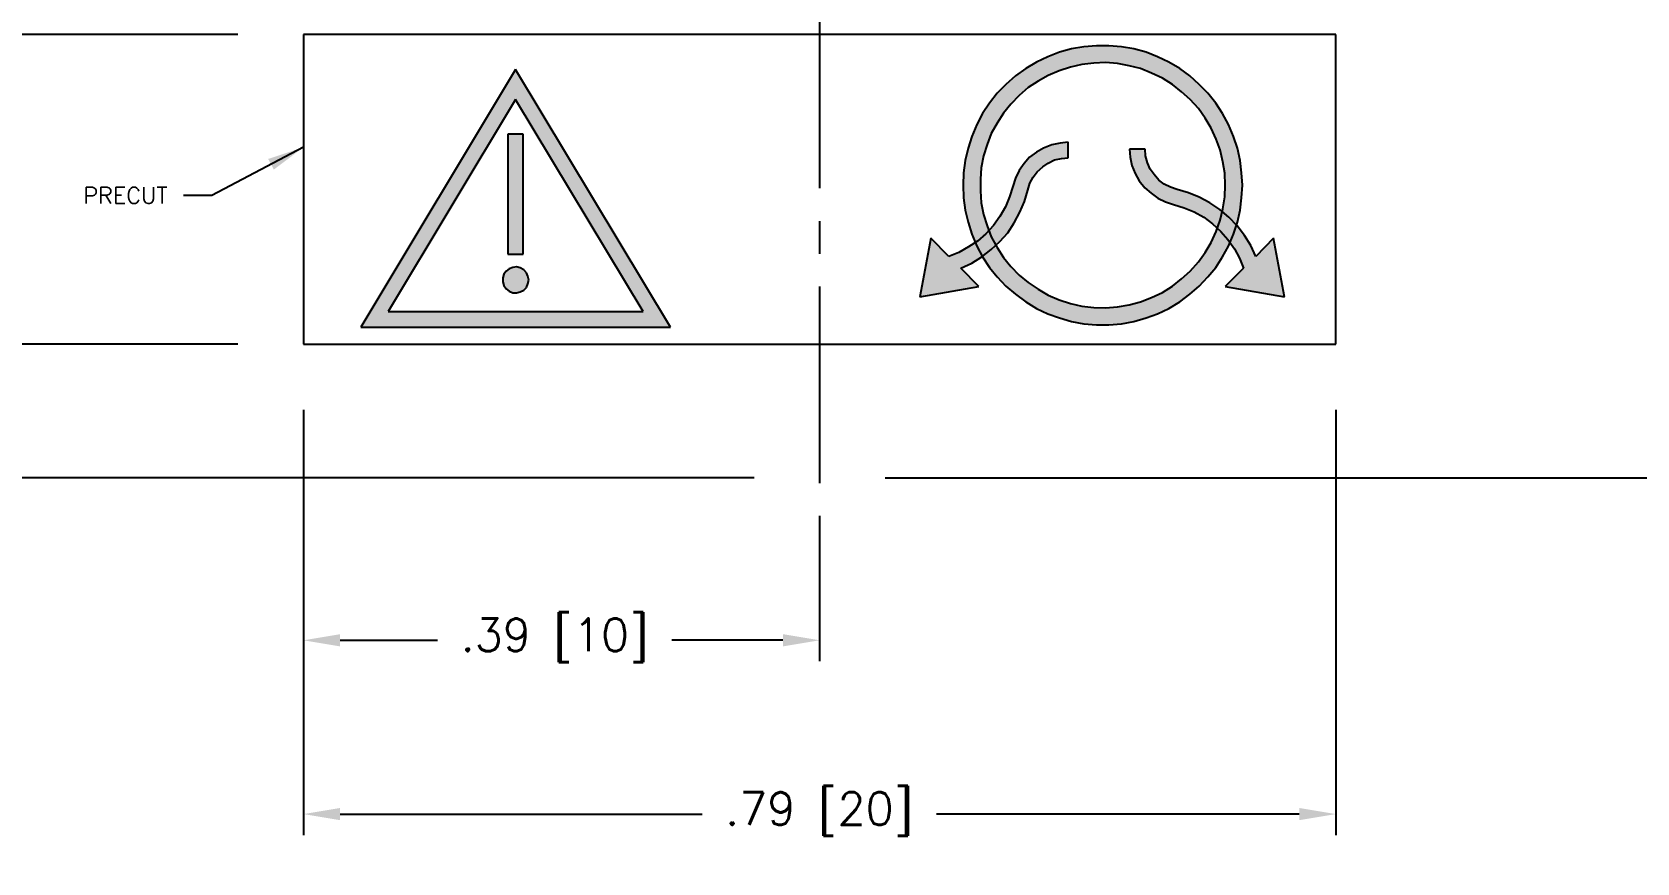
# Model space of a CAD drawing. Extents: x 0.1 to 21.9, y 0.3 to 16.7.
# Drawn here: x 8.76 to 14.88, y 7.07 to 10.24 of the extents above; entities that cross this region are included whole.
import ezdxf

# ---------------------------------------------------------------- set-up
doc = ezdxf.new("R2010")
doc.units = 0
doc.header["$MEASUREMENT"] = 0
doc.header["$PDMODE"] = 2
doc.linetypes.add('CENTER2', pattern=[1.125, 0.75, -0.125, 0.125, -0.125])
doc.layers.get('0').update_dxf_attribs({"linetype": 'CONTINUOUS'})
doc.layers.get('Defpoints').update_dxf_attribs({"linetype": 'CONTINUOUS'})
doc.layers.add('H', color=7, linetype='CONTINUOUS')
doc.layers.add('P', color=7, linetype='CONTINUOUS')
doc.styles.add('ROMANS', font='ROMANS.SHX')
doc.styles.get("Standard").update_dxf_attribs({"font": 'ROMANS.SHX'})
doc.dimstyles.get("Standard").update_dxf_attribs({"dimtxt": 0.18, "dimasz": 0.18, "dimexe": 0.18, "dimexo": 0.0625, "dimgap": 0.09, "dimtad": 0, "dimtih": 1, "dimtoh": 1, "dimdec": 4, "dimzin": 0, "dimdsep": 46, "dimtxsty": 'Standard', "dimcen": 0.09, "dimadec": 0, "dimazin": 0, "dimtfac": 1, "dimtdec": 4, "dimtofl": 0, "dimtmove": 0, "dimatfit": 3, "dimfxl": 0, "dimtolj": 1, "dimtzin": 0, "dimarcsym": 0})

# ---------------------------------------------------------------- blocks, each defined once
blk = doc.blocks.new('*D6')
at = {"color": 0, "lineweight": -2}
for p, q in [((10.9743, 10.4299), (10.7537, 10.9565)), ((11.1143, 10.4299), (10.9743, 10.4299))]:
    blk.add_line(p, q, dxfattribs=at)
at = {"color": 0}
blk.add_solid([(10.7752, 10.9655), (10.7322, 10.9475), (10.6996, 11.0856)], dxfattribs=at)
at = {"layer": 'Defpoints', "color": 0}
for p in [(10.6996, 11.0856), (11.7643, 8.5437)]:
    blk.add_point(p, dxfattribs=at)
at = {"color": 0, "insert": (11.6862, 10.4299), "char_height": 0.125, "attachment_point": 5, "style": 'ROMANS'}
blk.add_mtext('\\A1;R.55 [R14]', dxfattribs=at)
blk = doc.blocks.new('*D8')
at = {"color": 0, "lineweight": -2}
for p, q in [((9.5447, 10.2362), (7.5602, 10.2362)), ((7.6402, 10.0962), (7.6402, 9.8)), ((7.6402, 9.1934), (7.6402, 9.4895)), ((9.5447, 9.0534), (7.5602, 9.0534))]:
    blk.add_line(p, q, dxfattribs=at)
at = {"color": 0}
for points in [[(7.6169, 10.0962), (7.6635, 10.0962), (7.6402, 10.2362)], [(7.6169, 9.1934), (7.6635, 9.1934), (7.6402, 9.0534)]]:
    blk.add_solid(points, dxfattribs=at)
at = {"layer": 'Defpoints', "color": 0}
for p in [(7.6402, 10.2362), (9.7947, 10.2362), (9.7947, 9.0534)]:
    blk.add_point(p, dxfattribs=at)
at = {"color": 0, "insert": (7.6402, 9.6448), "char_height": 0.125, "attachment_point": 5, "style": 'ROMANS'}
blk.add_mtext('\\A1;.24 [6]', dxfattribs=at)
blk = doc.blocks.new('*D9')
at = {"color": 0, "lineweight": -2}
for p, q in [((9.7947, 8.8034), (9.7947, 7.1805)), ((13.734, 8.8034), (13.734, 7.1805)), ((9.9347, 7.2605), (11.3158, 7.2605)), ((13.594, 7.2605), (12.2096, 7.2605))]:
    blk.add_line(p, q, dxfattribs=at)
at = {"color": 0}
for points in [[(9.9347, 7.2838), (9.9347, 7.2372), (9.7947, 7.2605)], [(13.594, 7.2838), (13.594, 7.2372), (13.734, 7.2605)]]:
    blk.add_solid(points, dxfattribs=at)
at = {"layer": 'Defpoints', "color": 0}
for p in [(9.7947, 9.0534), (13.734, 9.0534), (13.734, 7.2605)]:
    blk.add_point(p, dxfattribs=at)
at = {"color": 0, "insert": (11.7627, 7.2605), "char_height": 0.125, "attachment_point": 5, "style": 'ROMANS'}
blk.add_mtext('\\A1;.79 [20]', dxfattribs=at)
blk = doc.blocks.new('*D11')
at = {"color": 0, "lineweight": -2}
for p, q in [((7.6402, 10.7687), (7.6402, 10.9087)), ((9.2488, 10.6287), (7.5602, 10.6287)), ((9.5447, 10.2362), (7.5602, 10.2362)), ((7.6402, 10.0962), (7.6402, 9.9562))]:
    blk.add_line(p, q, dxfattribs=at)
at = {"color": 0}
for points in [[(7.6169, 10.7687), (7.6635, 10.7687), (7.6402, 10.6287)], [(7.6169, 10.0962), (7.6635, 10.0962), (7.6402, 10.2362)]]:
    blk.add_solid(points, dxfattribs=at)
at = {"layer": 'Defpoints', "color": 0}
for p in [(7.6402, 10.6287), (9.4988, 10.6287), (9.7947, 10.2362)]:
    blk.add_point(p, dxfattribs=at)
at = {"color": 0, "insert": (7.6402, 10.4325), "char_height": 0.125, "attachment_point": 5, "style": 'ROMANS'}
blk.add_mtext('\\A1;2X .08 [2]', dxfattribs=at)
blk = doc.blocks.new('*D13')
at = {"color": 0, "lineweight": -2}
for p, q in [((9.2488, 10.6287), (6.3867, 10.6287)), ((6.4667, 10.4887), (6.4667, 9.5364)), ((6.4667, 8.6837), (6.4667, 9.2259)), ((11.5143, 8.5437), (6.3867, 8.5437))]:
    blk.add_line(p, q, dxfattribs=at)
at = {"color": 0}
for points in [[(6.4434, 10.4887), (6.4901, 10.4887), (6.4667, 10.6287)], [(6.4434, 8.6837), (6.4901, 8.6837), (6.4667, 8.5437)]]:
    blk.add_solid(points, dxfattribs=at)
at = {"layer": 'Defpoints', "color": 0}
for p in [(9.4988, 10.6287), (6.4667, 8.5437), (11.7643, 8.5437)]:
    blk.add_point(p, dxfattribs=at)
at = {"color": 0, "insert": (6.4667, 9.3812), "char_height": 0.125, "attachment_point": 5, "style": 'ROMANS'}
blk.add_mtext('\\A1;.42 [11]', dxfattribs=at)
blk = doc.blocks.new('*D15')
at = {"color": 0, "lineweight": -2}
for p, q in [((9.7947, 8.8034), (9.7947, 7.8437)), ((11.7643, 8.2937), (11.7643, 7.8437)), ((9.9347, 7.9237), (10.3066, 7.9237)), ((11.6243, 7.9237), (11.2005, 7.9237))]:
    blk.add_line(p, q, dxfattribs=at)
at = {"color": 0}
for points in [[(9.9347, 7.9471), (9.9347, 7.9004), (9.7947, 7.9237)], [(11.6243, 7.9471), (11.6243, 7.9004), (11.7643, 7.9237)]]:
    blk.add_solid(points, dxfattribs=at)
at = {"layer": 'Defpoints', "color": 0}
for p in [(9.7947, 9.0534), (11.7643, 8.5437), (11.7643, 7.9237)]:
    blk.add_point(p, dxfattribs=at)
at = {"color": 0, "insert": (10.7536, 7.9237), "char_height": 0.125, "attachment_point": 5, "style": 'ROMANS'}
blk.add_mtext('\\A1;.39 [10]', dxfattribs=at)
blk = doc.blocks.new('*D22')
at = {"color": 0, "lineweight": -2}
for p, q in [((14.2798, 11.0224), (16.3127, 11.0224)), ((16.2327, 10.8824), (16.2327, 10.0096)), ((16.2327, 8.6837), (16.2327, 9.6991)), ((12.0143, 8.5437), (16.3127, 8.5437))]:
    blk.add_line(p, q, dxfattribs=at)
at = {"color": 0}
for points in [[(16.2094, 10.8824), (16.256, 10.8824), (16.2327, 11.0224)], [(16.2094, 8.6837), (16.256, 8.6837), (16.2327, 8.5437)]]:
    blk.add_solid(points, dxfattribs=at)
at = {"layer": 'Defpoints', "color": 0}
for p in [(14.0298, 11.0224), (16.2327, 11.0224), (11.7643, 8.5437)]:
    blk.add_point(p, dxfattribs=at)
at = {"color": 0, "insert": (16.2327, 9.8544), "char_height": 0.125, "attachment_point": 5, "style": 'ROMANS'}
blk.add_mtext('\\A1;.50 [13]', dxfattribs=at)
blk = doc.blocks.new('*D23')
at = {"color": 0, "lineweight": -2}
for p, q in [((13.6893, 11.4179), (17.6302, 11.4179)), ((17.5502, 11.2779), (17.5502, 10.136)), ((17.5502, 8.6837), (17.5502, 9.8256)), ((12.0143, 8.5437), (17.6302, 8.5437))]:
    blk.add_line(p, q, dxfattribs=at)
at = {"color": 0}
for points in [[(17.5268, 11.2779), (17.5735, 11.2779), (17.5502, 11.4179)], [(17.5268, 8.6837), (17.5735, 8.6837), (17.5502, 8.5437)]]:
    blk.add_solid(points, dxfattribs=at)
at = {"layer": 'Defpoints', "color": 0}
for p in [(13.4393, 11.4179), (17.5502, 11.4179), (11.7643, 8.5437)]:
    blk.add_point(p, dxfattribs=at)
at = {"color": 0, "insert": (17.5502, 9.9808), "char_height": 0.125, "attachment_point": 5, "style": 'ROMANS'}
blk.add_mtext('\\A1;.57 [15]', dxfattribs=at)

msp = doc.modelspace()

# ---------------------------------------------------------------- hatches: boundary and pattern name
at = {"layer": 'H', "linetype": 'Continuous'}
for points in [[(13.3779, 9.6613), (13.3762, 9.6891), (13.3744, 9.7169), (13.3709, 9.7446), (13.3657, 9.7724), (13.3588, 9.8002), (13.3501, 9.828), (13.3414, 9.8541), (13.3293, 9.8801), (13.3171, 9.9062), (13.3032, 9.9305), (13.2876, 9.9548), (13.2719, 9.9791), (13.2546, 10), (13.2355, 10.0226), (13.2164, 10.0417), (13.1955, 10.0625), (13.1729, 10.0799), (13.1504, 10.0972), (13.126, 10.1129), (13.1017, 10.1268), (13.0774, 10.1407), (13.0514, 10.1511), (13.0253, 10.1615), (12.9975, 10.1702), (12.9715, 10.1789), (12.9437, 10.1841), (12.9141, 10.1893), (12.8864, 10.1928), (12.8586, 10.1928), (12.829, 10.1928), (12.8012, 10.1928), (12.7735, 10.1893), (12.7457, 10.1841), (12.7179, 10.1789), (12.6901, 10.1702), (12.664, 10.1615), (12.6362, 10.1511), (12.6102, 10.1407), (12.5859, 10.1268), (12.5616, 10.1129), (12.5372, 10.0972), (12.5147, 10.0799), (12.4921, 10.0625), (12.4712, 10.0417), (12.4521, 10.0226), (12.433, 10), (12.4156, 9.9791), (12.4, 9.9548), (12.3844, 9.9305), (12.3705, 9.9062), (12.3583, 9.8801), (12.3479, 9.8541), (12.3375, 9.828), (12.3288, 9.8002), (12.3236, 9.7724), (12.3184, 9.7446), (12.3132, 9.7169), (12.3114, 9.6891), (12.3114, 9.6613), (12.3114, 9.6317), (12.3132, 9.604), (12.3184, 9.5762), (12.3236, 9.5484), (12.3288, 9.5206), (12.3375, 9.4928), (12.3479, 9.4667), (12.3583, 9.4407), (12.3705, 9.4146), (12.3844, 9.3903), (12.4, 9.366), (12.4156, 9.3417), (12.433, 9.3208), (12.4521, 9.2983), (12.4712, 9.2792), (12.4921, 9.2583), (12.5147, 9.2409), (12.5372, 9.2236), (12.5616, 9.2079), (12.5859, 9.194), (12.6102, 9.1802), (12.6362, 9.1697), (12.664, 9.1593), (12.6901, 9.1506), (12.7179, 9.1419), (12.7457, 9.1367), (12.7735, 9.1315), (12.8012, 9.1298), (12.829, 9.128), (12.8586, 9.128), (12.8864, 9.1298), (12.9141, 9.1315), (12.9437, 9.1367), (12.9715, 9.1419), (12.9975, 9.1506), (13.0253, 9.1593), (13.0514, 9.1697), (13.0774, 9.1802), (13.1017, 9.194), (13.126, 9.2079), (13.1504, 9.2236), (13.1729, 9.2409), (13.1955, 9.2583), (13.2164, 9.2792), (13.2355, 9.2983), (13.2546, 9.3208), (13.2719, 9.3417), (13.2876, 9.366), (13.3032, 9.3903), (13.3171, 9.4146), (13.3293, 9.4407), (13.3414, 9.4667), (13.3501, 9.4928), (13.3588, 9.5206), (13.3657, 9.5484), (13.3709, 9.5762), (13.3744, 9.604), (13.3762, 9.6317), (13.3779, 9.6613), (13.3119, 9.6613), (13.3119, 9.6352), (13.3084, 9.6109), (13.3067, 9.5866), (13.3015, 9.5623), (13.2945, 9.538), (13.2876, 9.5136), (13.2789, 9.4893), (13.2702, 9.4667), (13.2598, 9.4442), (13.2476, 9.4233), (13.2337, 9.4025), (13.2198, 9.3816), (13.2042, 9.3625), (13.1886, 9.3434), (13.1712, 9.3261), (13.1521, 9.3087), (13.133, 9.2931), (13.1121, 9.2774), (13.0913, 9.2635), (13.0705, 9.2514), (13.0479, 9.2392), (13.0253, 9.2288), (13.0027, 9.2201), (12.9784, 9.2132), (12.9558, 9.2062), (12.9315, 9.201), (12.9055, 9.1975), (12.8811, 9.194), (12.8568, 9.1923), (12.8308, 9.1923), (12.8065, 9.194), (12.7821, 9.1975), (12.7578, 9.201), (12.7335, 9.2062), (12.7092, 9.2132), (12.6849, 9.2201), (12.6623, 9.2288), (12.6397, 9.2392), (12.6171, 9.2514), (12.5963, 9.2635), (12.5754, 9.2774), (12.5546, 9.2931), (12.5355, 9.3087), (12.5181, 9.3261), (12.5008, 9.3434), (12.4834, 9.3625), (12.4678, 9.3816), (12.4539, 9.4025), (12.4417, 9.4233), (12.4295, 9.4442), (12.4174, 9.4667), (12.4087, 9.4893), (12.4, 9.5136), (12.3931, 9.538), (12.3861, 9.5623), (12.3826, 9.5866), (12.3792, 9.6109), (12.3774, 9.6352), (12.3757, 9.6613), (12.3774, 9.6856), (12.3792, 9.7099), (12.3826, 9.7342), (12.3861, 9.7585), (12.3931, 9.7829), (12.4, 9.8072), (12.4087, 9.8315), (12.4174, 9.8541), (12.4295, 9.8767), (12.4417, 9.8975), (12.4539, 9.9183), (12.4678, 9.9392), (12.4834, 9.9583), (12.5008, 9.9774), (12.5181, 9.9948), (12.5355, 10.0121), (12.5546, 10.0278), (12.5754, 10.0434), (12.5963, 10.0573), (12.6171, 10.0694), (12.6397, 10.0816), (12.6623, 10.092), (12.6849, 10.1007), (12.7092, 10.1077), (12.7335, 10.1146), (12.7578, 10.1198), (12.7821, 10.1233), (12.8065, 10.1268), (12.8308, 10.1285), (12.8568, 10.1285), (12.8811, 10.1268), (12.9055, 10.1233), (12.9315, 10.1198), (12.9558, 10.1146), (12.9784, 10.1077), (13.0027, 10.1007), (13.0253, 10.092), (13.0479, 10.0816), (13.0705, 10.0694), (13.0913, 10.0573), (13.1121, 10.0434), (13.133, 10.0278), (13.1521, 10.0121), (13.1712, 9.9948), (13.1886, 9.9774), (13.2042, 9.9583), (13.2198, 9.9392), (13.2337, 9.9183), (13.2476, 9.8975), (13.2598, 9.8767), (13.2702, 9.8541), (13.2789, 9.8315), (13.2876, 9.8072), (13.2945, 9.7829), (13.3015, 9.7585), (13.3067, 9.7342), (13.3084, 9.7099), (13.3119, 9.6856), (13.3119, 9.6613)], [(11.1946, 9.1194), (10.6041, 10.1025), (10.0135, 9.1194), (11.1946, 9.1194), (10.6041, 9.9878), (11.0904, 9.1784), (10.1177, 9.1784), (10.6041, 9.9878)], [(10.5745, 9.3973), (10.6336, 9.3973), (10.6336, 9.8558), (10.5745, 9.8558), (10.5745, 9.3973)], [(12.1881, 9.4581), (12.1464, 9.2323), (12.3722, 9.2739), (12.3028, 9.3434), (12.3149, 9.3486), (12.3271, 9.3538), (12.3392, 9.3591), (12.3496, 9.366), (12.3618, 9.373), (12.3722, 9.3799), (12.3844, 9.3868), (12.3948, 9.3938), (12.4052, 9.4025), (12.4156, 9.4112), (12.4261, 9.4198), (12.4348, 9.4285), (12.4452, 9.4372), (12.4539, 9.4476), (12.4625, 9.4563), (12.4712, 9.4667), (12.4799, 9.4772), (12.4869, 9.4876), (12.4955, 9.498), (12.5025, 9.5102), (12.5094, 9.5206), (12.5164, 9.5327), (12.5216, 9.5432), (12.5285, 9.5553), (12.5338, 9.5675), (12.539, 9.5796), (12.5424, 9.5918), (12.5477, 9.604), (12.5511, 9.6179), (12.5546, 9.63), (12.5581, 9.6422), (12.5616, 9.6543), (12.565, 9.6648), (12.5702, 9.6752), (12.5754, 9.6856), (12.5824, 9.6943), (12.5876, 9.7047), (12.5963, 9.7134), (12.6032, 9.7203), (12.6119, 9.729), (12.6223, 9.736), (12.631, 9.7429), (12.6414, 9.7481), (12.6519, 9.7516), (12.6623, 9.7568), (12.6727, 9.7603), (12.6849, 9.762), (12.6953, 9.7638), (12.7075, 9.7655), (12.7127, 9.8245), (12.7057, 9.8245), (12.697, 9.8228), (12.6901, 9.8228), (12.6814, 9.8211), (12.6744, 9.8211), (12.6658, 9.8193), (12.6588, 9.8176), (12.6519, 9.8141), (12.6432, 9.8124), (12.6362, 9.8107), (12.6293, 9.8072), (12.6223, 9.8037), (12.6154, 9.8002), (12.6084, 9.7968), (12.6015, 9.7933), (12.5946, 9.7881), (12.5876, 9.7846), (12.5807, 9.7794), (12.5754, 9.7742), (12.5685, 9.769), (12.5633, 9.7638), (12.5581, 9.7585), (12.5529, 9.7533), (12.5477, 9.7464), (12.5424, 9.7412), (12.5372, 9.7342), (12.532, 9.7273), (12.5285, 9.7221), (12.5251, 9.7151), (12.5199, 9.7082), (12.5164, 9.7012), (12.5129, 9.6943), (12.5112, 9.6856), (12.5077, 9.6786), (12.506, 9.6717), (12.5025, 9.663), (12.5008, 9.6561), (12.499, 9.6439), (12.4955, 9.6335), (12.4921, 9.6213), (12.4869, 9.6109), (12.4834, 9.6005), (12.4782, 9.5901), (12.473, 9.5779), (12.4678, 9.5675), (12.4625, 9.5571), (12.4556, 9.5466), (12.4504, 9.538), (12.4434, 9.5275), (12.4365, 9.5189), (12.4295, 9.5084), (12.4209, 9.4997), (12.4139, 9.4911), (12.4052, 9.4824), (12.3965, 9.4737), (12.3879, 9.4667), (12.3792, 9.4581), (12.3705, 9.4511), (12.3618, 9.4442), (12.3514, 9.4372), (12.3427, 9.4303), (12.3323, 9.4233), (12.3219, 9.4181), (12.3114, 9.4112), (12.301, 9.406), (12.2906, 9.4025), (12.2784, 9.3973), (12.268, 9.3921), (12.2576, 9.3886), (12.1881, 9.4581)], [(13.3814, 9.3434), (13.3119, 9.2739), (13.5377, 9.2323), (13.496, 9.4581), (13.4283, 9.3886), (13.4231, 9.4007), (13.4178, 9.4129), (13.4109, 9.4251), (13.4039, 9.4355), (13.3987, 9.4476), (13.3918, 9.4581), (13.3831, 9.4702), (13.3762, 9.4806), (13.3675, 9.4911), (13.3605, 9.5015), (13.3518, 9.5119), (13.3432, 9.5206), (13.3327, 9.531), (13.3241, 9.5397), (13.3136, 9.5484), (13.3032, 9.5571), (13.2928, 9.5657), (13.2824, 9.5727), (13.2719, 9.5814), (13.2615, 9.5883), (13.2494, 9.5953), (13.2389, 9.6022), (13.2268, 9.6074), (13.2146, 9.6144), (13.2025, 9.6196), (13.1903, 9.6248), (13.1782, 9.63), (13.166, 9.6335), (13.1538, 9.637), (13.1417, 9.6404), (13.1278, 9.6439), (13.1174, 9.6474), (13.1069, 9.6509), (13.0965, 9.6561), (13.0861, 9.6613), (13.0757, 9.6682), (13.067, 9.6734), (13.0583, 9.6821), (13.0496, 9.6891), (13.0427, 9.6978), (13.0357, 9.7082), (13.0288, 9.7169), (13.0236, 9.7273), (13.0184, 9.7377), (13.0149, 9.7481), (13.0114, 9.7585), (13.0079, 9.7707), (13.0062, 9.7829), (13.0062, 9.7933), (12.9471, 9.7985), (12.9471, 9.7915), (12.9471, 9.7829), (12.9489, 9.7759), (12.9489, 9.7672), (12.9506, 9.7603), (12.9524, 9.7516), (12.9541, 9.7446), (12.9558, 9.7377), (12.9576, 9.729), (12.961, 9.7221), (12.9645, 9.7151), (12.9662, 9.7082), (12.9697, 9.7012), (12.9749, 9.6943), (12.9784, 9.6873), (12.9819, 9.6804), (12.9871, 9.6734), (12.9906, 9.6665), (12.9958, 9.6613), (13.001, 9.6543), (13.0062, 9.6491), (13.0114, 9.6439), (13.0184, 9.6387), (13.0236, 9.6335), (13.0305, 9.6283), (13.0357, 9.6231), (13.0427, 9.6179), (13.0496, 9.6144), (13.0566, 9.6109), (13.0635, 9.6057), (13.0705, 9.6022), (13.0774, 9.5987), (13.0844, 9.597), (13.0913, 9.5935), (13.1, 9.5918), (13.1069, 9.5883), (13.1139, 9.5866), (13.126, 9.5849), (13.1382, 9.5814), (13.1486, 9.5779), (13.159, 9.5727), (13.1712, 9.5692), (13.1816, 9.564), (13.192, 9.5588), (13.2025, 9.5536), (13.2129, 9.5484), (13.2233, 9.5414), (13.2337, 9.5362), (13.2424, 9.5293), (13.2528, 9.5223), (13.2615, 9.5154), (13.2702, 9.5067), (13.2806, 9.4997), (13.2876, 9.4911), (13.2963, 9.4824), (13.3049, 9.4737), (13.3119, 9.465), (13.3206, 9.4563), (13.3275, 9.4476), (13.3345, 9.4372), (13.3414, 9.4285), (13.3466, 9.4181), (13.3536, 9.4077), (13.3588, 9.3973), (13.364, 9.3868), (13.3692, 9.3764), (13.3744, 9.3643), (13.3779, 9.3538), (13.3814, 9.3434)], [(10.6544, 9.2983), (10.6527, 9.3069), (10.651, 9.3139), (10.6475, 9.3226), (10.644, 9.3278), (10.6388, 9.3347), (10.6318, 9.3399), (10.6249, 9.3434), (10.618, 9.3469), (10.611, 9.3486), (10.6023, 9.3486), (10.5954, 9.3469), (10.5867, 9.3452), (10.5797, 9.3417), (10.5728, 9.3382), (10.5676, 9.333), (10.5624, 9.3261), (10.5589, 9.3191), (10.5554, 9.3122), (10.5554, 9.3035), (10.5537, 9.2965), (10.5554, 9.2878), (10.5572, 9.2809), (10.5606, 9.2739), (10.5658, 9.267), (10.5711, 9.2618), (10.578, 9.2566), (10.585, 9.2531), (10.5919, 9.2496), (10.6006, 9.2496), (10.6075, 9.2496), (10.6162, 9.2496), (10.6232, 9.2531), (10.6301, 9.2566), (10.6371, 9.2618), (10.6423, 9.267), (10.6475, 9.2739), (10.651, 9.2809), (10.6527, 9.2878), (10.6544, 9.2965), (10.6544, 9.2983)]]:
    msp.add_hatch(color=256, dxfattribs=at).paths.add_polyline_path(points)

# ---------------------------------------------------------------- linework, layer by layer
at = {"layer": 'P', "linetype": 'CENTER2'}
msp.add_line((11.7643, 12.6488), (11.7643, 8.295), dxfattribs=at)
at = {"layer": 'P'}
for p, q in [((13.734, 10.2362), (9.7947, 10.2362)), ((9.7947, 10.2362), (9.7947, 9.0534)), ((13.734, 9.0534), (13.734, 10.2362)), ((12.6797, 10.1685), (12.6345, 10.1511)), ((12.7248, 10.1806), (12.6797, 10.1685)), ((12.7717, 10.1893), (12.7248, 10.1806)), ((12.8203, 10.1928), (12.7717, 10.1893)), ((12.8672, 10.1928), (12.8203, 10.1928)), ((12.9159, 10.1893), (12.8672, 10.1928)), ((12.9628, 10.1806), (12.9159, 10.1893)), ((13.0097, 10.1685), (12.9628, 10.1806)), ((13.0531, 10.1511), (13.0097, 10.1685)), ((12.5511, 10.1059), (12.5112, 10.0781)), ((12.5911, 10.1302), (12.5511, 10.1059)), ((12.6345, 10.1511), (12.5911, 10.1302)), ((12.7213, 10.1111), (12.6779, 10.0972)), ((12.7648, 10.1216), (12.7213, 10.1111)), ((12.8099, 10.1268), (12.7648, 10.1216)), ((12.8551, 10.1285), (12.8099, 10.1268)), ((12.9002, 10.125), (12.8551, 10.1285)), ((12.9454, 10.1163), (12.9002, 10.125)), ((12.9888, 10.1059), (12.9454, 10.1163)), ((13.0305, 10.0886), (12.9888, 10.1059)), ((13.0965, 10.1302), (13.0531, 10.1511)), ((13.1382, 10.1059), (13.0965, 10.1302)), ((13.1764, 10.0781), (13.1382, 10.1059)), ((10.6041, 10.1025), (10.0135, 9.1194)), ((11.1946, 9.1194), (10.6041, 10.1025)), ((12.4747, 10.0451), (12.4417, 10.0121)), ((12.5112, 10.0781), (12.4747, 10.0451)), ((12.598, 10.0573), (12.5598, 10.033)), ((12.6362, 10.0799), (12.598, 10.0573)), ((12.6779, 10.0972), (12.6362, 10.0799)), ((13.0722, 10.0694), (13.0305, 10.0886)), ((13.1104, 10.0451), (13.0722, 10.0694)), ((13.1452, 10.0173), (13.1104, 10.0451)), ((13.2129, 10.0451), (13.1764, 10.0781)), ((13.2459, 10.0121), (13.2129, 10.0451)), ((10.6041, 9.9878), (10.1177, 9.1784)), ((11.0904, 9.1784), (10.6041, 9.9878)), ((12.4417, 10.0121), (12.4122, 9.9739)), ((12.5251, 10.0034), (12.4938, 9.9704)), ((12.5598, 10.033), (12.5251, 10.0034)), ((13.1782, 9.9878), (13.1452, 10.0173)), ((13.2094, 9.9531), (13.1782, 9.9878)), ((13.2754, 9.9739), (13.2459, 10.0121)), ((12.3861, 9.934), (12.3635, 9.8923)), ((12.4122, 9.9739), (12.3861, 9.934)), ((12.466, 9.9357), (12.4417, 9.8975)), ((12.4938, 9.9704), (12.466, 9.9357)), ((13.2355, 9.9166), (13.2094, 9.9531)), ((13.3015, 9.934), (13.2754, 9.9739)), ((13.3241, 9.8923), (13.3015, 9.934)), ((12.3635, 9.8923), (12.3444, 9.8471)), ((12.4417, 9.8975), (12.4191, 9.8575)), ((13.258, 9.8784), (13.2355, 9.9166)), ((13.2772, 9.8367), (13.258, 9.8784)), ((13.3432, 9.8471), (13.3241, 9.8923)), ((10.6336, 9.8558), (10.5745, 9.8558)), ((10.5745, 9.8558), (10.5745, 9.3973)), ((10.6336, 9.3973), (10.6336, 9.8558)), ((12.3305, 9.802), (12.3201, 9.7551)), ((12.3444, 9.8471), (12.3305, 9.802)), ((12.4035, 9.8159), (12.3896, 9.7724)), ((12.4191, 9.8575), (12.4035, 9.8159)), ((12.6189, 9.802), (12.5911, 9.7863)), ((12.6501, 9.8141), (12.6189, 9.802)), ((12.6814, 9.8211), (12.6501, 9.8141)), ((12.7127, 9.8245), (12.6814, 9.8211)), ((12.7127, 9.7655), (12.7127, 9.8245)), ((13.0062, 9.7985), (12.9471, 9.7985)), ((12.9471, 9.7985), (12.9489, 9.7672)), ((13.0079, 9.7724), (13.0062, 9.7985)), ((13.2928, 9.795), (13.2772, 9.8367)), ((13.3588, 9.802), (13.3432, 9.8471)), ((13.3692, 9.7551), (13.3588, 9.802)), ((12.3201, 9.7551), (12.3132, 9.7082)), ((12.3896, 9.7724), (12.3809, 9.7273)), ((12.5442, 9.7429), (12.5251, 9.7169)), ((12.565, 9.7672), (12.5442, 9.7429)), ((12.5911, 9.7863), (12.565, 9.7672)), ((12.6154, 9.7308), (12.6362, 9.7446)), ((12.6362, 9.7446), (12.6606, 9.7568)), ((12.6606, 9.7568), (12.6866, 9.762)), ((12.6866, 9.762), (12.7127, 9.7655)), ((12.9489, 9.7672), (12.9558, 9.736)), ((13.0149, 9.7464), (13.0079, 9.7724)), ((13.0253, 9.7221), (13.0149, 9.7464)), ((13.3032, 9.7499), (13.2928, 9.795)), ((13.3102, 9.7064), (13.3032, 9.7499)), ((13.3744, 9.7082), (13.3692, 9.7551)), ((12.3132, 9.7082), (12.3114, 9.6613)), ((12.3809, 9.7273), (12.3774, 9.6839)), ((12.3774, 9.6839), (12.3774, 9.6387)), ((12.5112, 9.6873), (12.5008, 9.6561)), ((12.5251, 9.7169), (12.5112, 9.6873)), ((12.5668, 9.6682), (12.5789, 9.6908)), ((12.5789, 9.6908), (12.5946, 9.7116)), ((12.5946, 9.7116), (12.6154, 9.7308)), ((12.9558, 9.736), (12.968, 9.7047)), ((12.968, 9.7047), (12.9836, 9.6769)), ((12.9836, 9.6769), (13.0045, 9.6509)), ((13.0409, 9.7012), (13.0253, 9.7221)), ((13.0583, 9.6804), (13.0409, 9.7012)), ((13.0791, 9.6648), (13.0583, 9.6804)), ((13.3119, 9.6613), (13.3102, 9.7064)), ((13.3779, 9.6613), (13.3744, 9.7082)), ((12.3114, 9.6613), (12.3132, 9.6126)), ((12.3774, 9.6387), (12.3809, 9.5935)), ((12.4886, 9.6161), (12.473, 9.5779)), ((12.5008, 9.6561), (12.4886, 9.6161)), ((12.5459, 9.5987), (12.5581, 9.6422)), ((12.5581, 9.6422), (12.5668, 9.6682)), ((13.0045, 9.6509), (13.0288, 9.63)), ((13.0288, 9.63), (13.0548, 9.6109)), ((13.1035, 9.6526), (13.0791, 9.6648)), ((13.1278, 9.6439), (13.1035, 9.6526)), ((13.1712, 9.6317), (13.1278, 9.6439)), ((13.2129, 9.6144), (13.1712, 9.6317)), ((13.2528, 9.5935), (13.2129, 9.6144)), ((13.3032, 9.571), (13.3102, 9.6161)), ((13.3102, 9.6161), (13.3119, 9.6613)), ((13.3744, 9.6126), (13.3779, 9.6613)), ((12.3132, 9.6126), (12.3201, 9.5657)), ((12.3201, 9.5657), (12.3305, 9.5189)), ((12.3809, 9.5935), (12.3896, 9.5484)), ((12.473, 9.5779), (12.4521, 9.5414)), ((12.506, 9.5171), (12.5285, 9.5571)), ((12.5285, 9.5571), (12.5459, 9.5987)), ((13.0548, 9.6109), (13.0844, 9.597)), ((13.0844, 9.597), (13.1139, 9.5866)), ((13.1139, 9.5866), (13.1556, 9.5744)), ((13.1556, 9.5744), (13.1938, 9.5588)), ((13.1938, 9.5588), (13.2303, 9.538)), ((13.2911, 9.5675), (13.2528, 9.5935)), ((13.3258, 9.538), (13.2911, 9.5675)), ((13.2928, 9.5275), (13.3032, 9.571)), ((13.3588, 9.5189), (13.3692, 9.5657)), ((13.3692, 9.5657), (13.3744, 9.6126)), ((12.3305, 9.5189), (12.3444, 9.4737)), ((12.3896, 9.5484), (12.4035, 9.505)), ((12.4278, 9.5067), (12.3983, 9.4754)), ((12.4035, 9.505), (12.4191, 9.4633)), ((12.4521, 9.5414), (12.4278, 9.5067)), ((12.4817, 9.4789), (12.506, 9.5171)), ((13.2303, 9.538), (13.2633, 9.5136)), ((13.2633, 9.5136), (13.2945, 9.4841)), ((13.2772, 9.4841), (13.2928, 9.5275)), ((13.3571, 9.505), (13.3258, 9.538)), ((13.3432, 9.4737), (13.3588, 9.5189)), ((13.3848, 9.4685), (13.3571, 9.505)), ((12.1881, 9.4581), (12.1464, 9.234)), ((12.2576, 9.3886), (12.1881, 9.4581)), ((12.367, 9.4476), (12.3323, 9.4251)), ((12.3444, 9.4737), (12.3635, 9.4285)), ((12.3983, 9.4754), (12.367, 9.4476)), ((12.4191, 9.4633), (12.4417, 9.4233)), ((12.4191, 9.4146), (12.4521, 9.4459)), ((12.4521, 9.4459), (12.4817, 9.4789)), ((13.2355, 9.4042), (13.258, 9.4424)), ((13.258, 9.4424), (13.2772, 9.4841)), ((13.2945, 9.4841), (13.3223, 9.4528)), ((13.3223, 9.4528), (13.3466, 9.4181)), ((13.3241, 9.4285), (13.3432, 9.4737)), ((13.4092, 9.4303), (13.3848, 9.4685)), ((13.4283, 9.3886), (13.4092, 9.4303)), ((13.496, 9.4581), (13.4283, 9.3886)), ((13.5377, 9.234), (13.496, 9.4581)), ((10.5745, 9.3973), (10.6336, 9.3973)), ((12.2958, 9.4042), (12.2576, 9.3886)), ((12.3323, 9.4251), (12.2958, 9.4042)), ((12.3444, 9.3625), (12.3826, 9.3868)), ((12.3635, 9.4285), (12.3861, 9.3868)), ((12.3826, 9.3868), (12.4191, 9.4146)), ((12.3861, 9.3868), (12.4122, 9.3469)), ((12.4417, 9.4233), (12.466, 9.3851)), ((12.466, 9.3851), (12.4938, 9.3504)), ((13.2094, 9.3677), (13.2355, 9.4042)), ((13.2754, 9.3469), (13.3015, 9.3868)), ((13.3015, 9.3868), (13.3241, 9.4285)), ((13.3466, 9.4181), (13.3657, 9.3816)), ((13.3657, 9.3816), (13.3814, 9.3434)), ((10.5589, 9.3208), (10.5554, 9.3069)), ((10.5676, 9.333), (10.5589, 9.3208)), ((10.5797, 9.3417), (10.5676, 9.333)), ((10.5936, 9.3469), (10.5797, 9.3417)), ((10.6075, 9.3486), (10.5936, 9.3469)), ((10.6214, 9.3452), (10.6075, 9.3486)), ((10.6353, 9.3382), (10.6214, 9.3452)), ((10.6457, 9.3261), (10.6353, 9.3382)), ((10.651, 9.3139), (10.6457, 9.3261)), ((10.6544, 9.2983), (10.651, 9.3139)), ((12.3028, 9.3434), (12.3444, 9.3625)), ((12.3722, 9.2739), (12.3028, 9.3434)), ((12.4122, 9.3469), (12.4417, 9.3104)), ((12.4417, 9.3104), (12.4747, 9.2757)), ((12.4938, 9.3504), (12.5251, 9.3174)), ((12.5251, 9.3174), (12.5598, 9.2896)), ((13.1452, 9.3035), (13.1782, 9.333)), ((13.1782, 9.333), (13.2094, 9.3677)), ((13.2129, 9.2757), (13.2459, 9.3104)), ((13.2459, 9.3104), (13.2754, 9.3469)), ((13.3814, 9.3434), (13.3119, 9.2739)), ((10.5554, 9.3069), (10.5554, 9.2913)), ((10.5554, 9.2913), (10.5589, 9.2774)), ((10.5589, 9.2774), (10.5676, 9.2653)), ((10.5676, 9.2653), (10.5797, 9.2566)), ((10.5797, 9.2566), (10.5936, 9.2496)), ((10.5936, 9.2496), (10.6075, 9.2496)), ((10.6075, 9.2496), (10.6214, 9.2531)), ((10.6214, 9.2531), (10.6353, 9.2601)), ((10.6353, 9.2601), (10.6457, 9.2705)), ((10.6457, 9.2705), (10.651, 9.2844)), ((10.651, 9.2844), (10.6544, 9.2983)), ((12.1464, 9.234), (12.3722, 9.2739)), ((12.4747, 9.2757), (12.5112, 9.2444)), ((12.5598, 9.2896), (12.598, 9.2635)), ((12.598, 9.2635), (12.6362, 9.2409)), ((13.0305, 9.2323), (13.0722, 9.2514)), ((13.0722, 9.2514), (13.1104, 9.2757)), ((13.1104, 9.2757), (13.1452, 9.3035)), ((13.1764, 9.2444), (13.2129, 9.2757)), ((13.3119, 9.2739), (13.5377, 9.234)), ((12.5112, 9.2444), (12.5511, 9.2149)), ((12.5511, 9.2149), (12.5911, 9.1906)), ((12.5911, 9.1906), (12.6345, 9.1697)), ((12.6362, 9.2409), (12.6779, 9.2236)), ((12.6779, 9.2236), (12.7213, 9.2097)), ((12.7213, 9.2097), (12.7648, 9.1993)), ((12.7648, 9.1993), (12.8099, 9.194)), ((12.8099, 9.194), (12.8551, 9.1923)), ((12.8551, 9.1923), (12.9002, 9.1958)), ((12.9002, 9.1958), (12.9454, 9.2045)), ((12.9454, 9.2045), (12.9888, 9.2149)), ((12.9888, 9.2149), (13.0305, 9.2323)), ((13.0531, 9.1697), (13.0965, 9.1906)), ((13.0965, 9.1906), (13.1382, 9.2149)), ((13.1382, 9.2149), (13.1764, 9.2444)), ((10.1177, 9.1784), (11.0904, 9.1784)), ((12.6345, 9.1697), (12.6797, 9.1541)), ((12.6797, 9.1541), (12.7248, 9.1402)), ((12.7248, 9.1402), (12.7717, 9.1315)), ((12.7717, 9.1315), (12.8203, 9.128)), ((12.8203, 9.128), (12.8672, 9.128)), ((12.8672, 9.128), (12.9159, 9.1315)), ((12.9159, 9.1315), (12.9628, 9.1402)), ((12.9628, 9.1402), (13.0097, 9.1541)), ((13.0097, 9.1541), (13.0531, 9.1697)), ((10.0135, 9.1194), (11.1946, 9.1194)), ((9.7947, 9.0534), (13.734, 9.0534))]:
    msp.add_line(p, q, dxfattribs=at)

# ---------------------------------------------------------------- texts
at = {"insert": (9.2765, 9.6215), "char_height": 0.0625, "attachment_point": 6, "style": 'ROMANS'}
msp.add_mtext('\\A1;PRECUT', dxfattribs=at)

# ---------------------------------------------------------------- dimensions: what is measured, and where the dimension line sits
for base, p1, p2, picture, middle in [((17.5502, 11.4179), (11.7643, 8.5437), (13.4393, 11.4179), '*D23', (17.5502, 9.9808)), ((7.6402, 10.2362), (9.7947, 9.0534), (9.7947, 10.2362), '*D8', (7.6402, 9.6448))]:
    dim = msp.add_linear_dim(base=base, p1=p1, p2=p2, angle=90, dimstyle='Standard', override={"dimtxt": 0.125, "dimasz": 0.14, "dimexe": 0.08, "dimexo": 0.25, "dimgap": 0.06, "dimdec": 2, "dimlfac": 0.2, "dimzin": 4, "dimtxsty": 'ROMANS', "dimcen": 0.0875, "dimdle": 0.35, "dimtdec": 2, "dimatfit": 0, "dimtzin": 4})
    dim.commit()
    dim.dimension.update_dxf_attribs({"geometry": picture, "text_midpoint": middle})
dim = msp.add_radius_dim(center=(11.7643, 8.5437), mpoint=(10.6996, 11.0856), dimstyle='Standard', override={"dimtxt": 0.125, "dimasz": 0.14, "dimexe": 0.08, "dimexo": 0.25, "dimgap": 0.06, "dimdec": 2, "dimlfac": 0.2, "dimzin": 4, "dimtxsty": 'ROMANS', "dimcen": 0.044, "dimdle": 0.35, "dimtdec": 2, "dimtmove": 1, "dimatfit": 0, "dimtzin": 4})
dim.commit()
dim.dimension.update_dxf_attribs({"geometry": '*D6', "text_midpoint": (10.9743, 10.4299), "dimtype": 164})
for base, p1, p2, override, picture, middle in [((16.2327, 11.0224), (11.7643, 8.5437), (14.0298, 11.0224), {"dimtxt": 0.125, "dimasz": 0.14, "dimexe": 0.08, "dimexo": 0.25, "dimgap": 0.06, "dimdec": 2, "dimlfac": 0.2, "dimzin": 4, "dimtxsty": 'ROMANS', "dimcen": 0.0875, "dimdle": 0.35, "dimtdec": 2, "dimatfit": 0, "dimtzin": 4}, '*D22', (16.2327, 9.8544)), ((7.6402, 10.6287), (9.7947, 10.2362), (9.4988, 10.6287), {"dimtxt": 0.125, "dimasz": 0.14, "dimexe": 0.08, "dimexo": 0.25, "dimgap": 0.06, "dimdec": 2, "dimlfac": 0.2, "dimzin": 4, "dimpost": '2X <>', "dimtxsty": 'ROMANS', "dimcen": 0.0875, "dimdle": 0.35, "dimtdec": 2, "dimatfit": 0, "dimtzin": 4}, '*D11', (7.6402, 10.4325)), ((6.4667, 8.5437), (9.4988, 10.6287), (11.7643, 8.5437), {"dimtxt": 0.125, "dimasz": 0.14, "dimexe": 0.08, "dimexo": 0.25, "dimgap": 0.06, "dimdec": 2, "dimlfac": 0.2, "dimzin": 4, "dimtxsty": 'ROMANS', "dimcen": 0.0875, "dimdle": 0.35, "dimtdec": 2, "dimatfit": 0, "dimtzin": 4}, '*D13', (6.4667, 9.3812))]:
    dim = msp.add_linear_dim(base=base, p1=p1, p2=p2, angle=90, dimstyle='Standard', override=override)
    dim.commit()
    dim.dimension.update_dxf_attribs({"geometry": picture, "text_midpoint": middle, "dimtype": 160})
for base, p2, picture, middle in [((13.734, 7.2605), (13.734, 9.0534), '*D9', (11.7627, 7.2605)), ((11.7643, 7.9237), (11.7643, 8.5437), '*D15', (10.7536, 7.9237))]:
    dim = msp.add_linear_dim(base=base, p1=(9.7947, 9.0534), p2=p2, dimstyle='Standard', override={"dimtxt": 0.125, "dimasz": 0.14, "dimexe": 0.08, "dimexo": 0.25, "dimgap": 0.06, "dimdec": 2, "dimlfac": 0.2, "dimzin": 4, "dimtxsty": 'ROMANS', "dimcen": 0.0875, "dimdle": 0.35, "dimtdec": 2, "dimatfit": 0, "dimtzin": 4})
    dim.commit()
    dim.dimension.update_dxf_attribs({"geometry": picture, "text_midpoint": middle, "dimtype": 160})

# ---------------------------------------------------------------- leaders
at = {"annotation_type": 0, "has_hookline": 1, "hookline_direction": 1, "text_width": 0.3423}
msp.add_leader([(9.7947, 9.8056), (9.4444, 9.6215), (9.3365, 9.6215)], dimstyle='Standard', override={"dimtxt": 0.125, "dimasz": 0.14, "dimexe": 0.08, "dimexo": 0.25, "dimgap": 0.06, "dimdec": 2, "dimlfac": 0.2, "dimzin": 4, "dimtxsty": 'ROMANS', "dimcen": 0.0875, "dimdle": 0.35, "dimtdec": 2, "dimatfit": 0, "dimtzin": 4}, dxfattribs=at)

doc.saveas('drawing.dxf')
